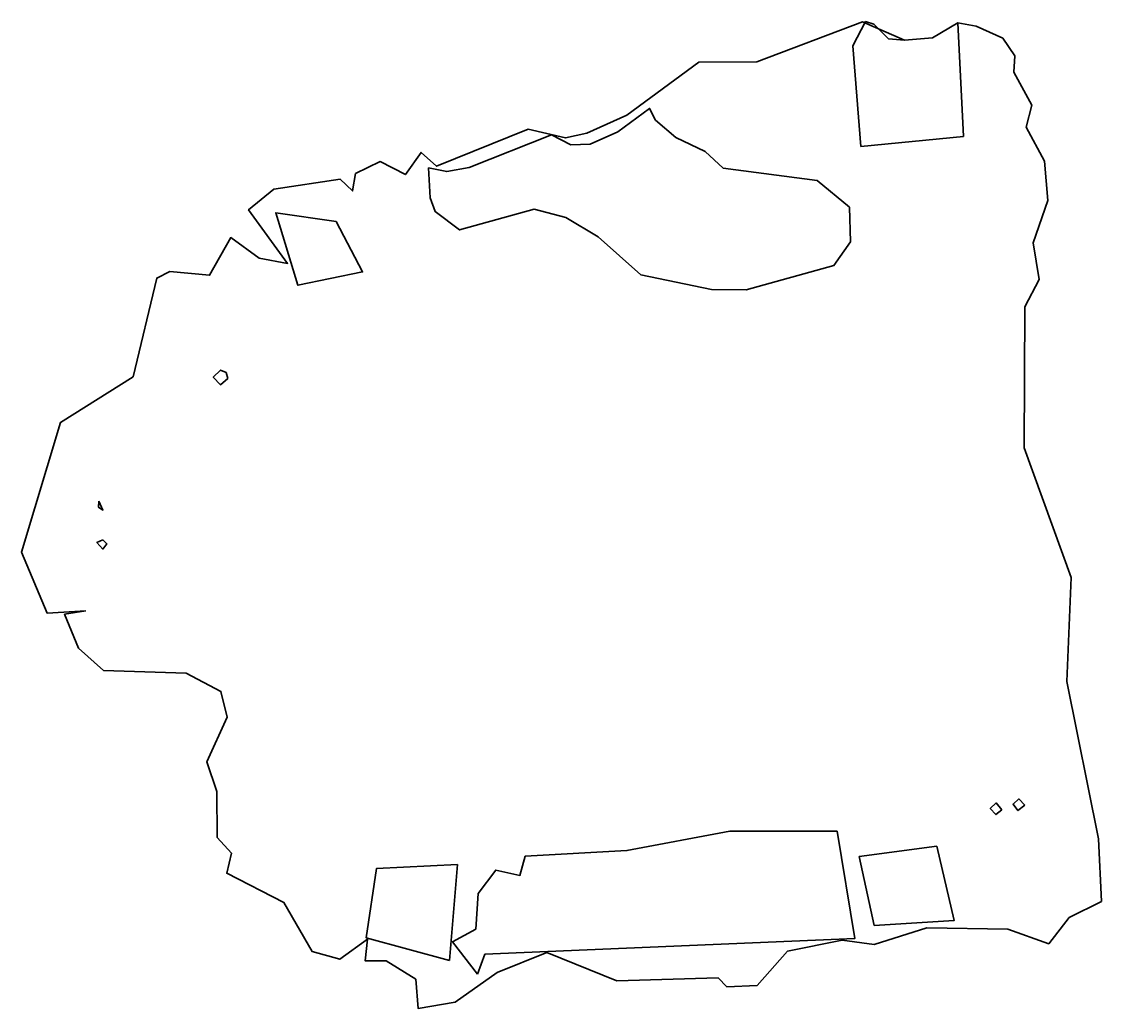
# Model space of a CAD drawing. Extents: x 0 to 9384, y -8582 to 0.
import ezdxf

# ---------------------------------------------------------------- set-up
doc = ezdxf.new("R2010")
doc.units = 0
doc.linetypes.add('Solid', pattern=[0])
for name, color, linetype in [('zone_0_q1', 7, 'Continuous'), ('zone_1_q1', 7, 'Continuous'), ('zone_2_q1', 7, 'Continuous'), ('zone_3_q1', 7, 'Continuous')]:
    doc.layers.add(name, color=color, linetype=linetype)

msp = doc.modelspace()

# ---------------------------------------------------------------- linework, layer by layer
at = {"color": 0, "linetype": 'Solid', "lineweight": 35}
for points in [[(559, -5124), (223, -5145), (0, -4614), (337, -3486), (970, -3088), (1174, -2230), (1289, -2172), (1634, -2206), (1817, -1878), (2066, -2057), (2311, -2103), (1973, -1637), (2193, -1457), (2768, -1371), (2876, -1473), (2903, -1322), (3116, -1217), (3336, -1330), (3471, -1138), (3607, -1258), (4403, -936), (4728, -1012), (4913, -970), (5259, -814), (5885, -354), (6390, -351), (7307, -3), (7673, -161), (7915, -140), (8136, -10), (8296, -40), (8526, -145), (8633, -297), (8624, -441), (8779, -727), (8729, -918), (8890, -1214), (8918, -1556), (8791, -1925), (8842, -2244), (8718, -2480), (8712, -3706), (9122, -4834), (9084, -5740), (9360, -7107), (9384, -7651), (9105, -7790), (8927, -8019), (8572, -7894), (7868, -7882), (7409, -8026), (7130, -7988), (6656, -8085), (6393, -8382), (6128, -8394), (6053, -8317), (5173, -8343), (4564, -8097), (4132, -8270), (3767, -8528), (3445, -8582), (3427, -8329), (3167, -8168), (2987, -8169), (3007, -7980), (2765, -8154), (2525, -8086), (2280, -7660), (1783, -7406), (1825, -7233), (1700, -7096), (1697, -6696), (1609, -6438), (1786, -6049), (1732, -5825), (1429, -5666), (712, -5642), (495, -5449), (374, -5154), (559, -5124)], [(5510, -857), (5685, -1007), (5940, -1130), (6098, -1275), (6913, -1381), (7194, -1614), (7204, -1914), (7060, -2120), (6296, -2334), (5996, -2330), (5382, -2203), (5010, -1873), (4731, -1705), (4455, -1630), (3807, -1812), (3593, -1653), (3550, -1533), (3537, -1272), (3695, -1305), (3890, -1270), (4604, -985), (4772, -1071), (4940, -1067), (5182, -960), (5457, -755), (5510, -857)], [(1778, -3053), (1792, -3104), (1729, -3158), (1665, -3091), (1729, -3031), (1778, -3053)], [(672, -4170), (707, -4248), (669, -4224), (672, -4170)], [(705, -4508), (742, -4543), (705, -4588), (655, -4529), (705, -4508)], [(8520, -6854), (8467, -6897), (8418, -6844), (8469, -6795), (8520, -6854)], [(8718, -6815), (8659, -6862), (8616, -6805), (8667, -6760), (8718, -6815)], [(3963, -8284), (3746, -8002), (3947, -7892), (3967, -7583), (4120, -7379), (4331, -7425), (4377, -7259), (5260, -7210), (6156, -7040), (7087, -7041), (7241, -7974), (4027, -8111), (3963, -8284)]]:
    msp.add_lwpolyline(points, close=True, dxfattribs=at)
at = {"layer": 'zone_0_q1', "color": 40, "linetype": 'Solid', "lineweight": 35}
msp.add_lwpolyline([(7954, -7170), (8103, -7818), (7410, -7860), (7280, -7261), (7954, -7170)], close=True, dxfattribs=at)
at = {"layer": 'zone_1_q1', "color": 40, "linetype": 'Solid', "lineweight": 35}
msp.add_lwpolyline([(2735, -1740), (2963, -2177), (2401, -2293), (2208, -1663), (2735, -1740)], close=True, dxfattribs=at)
at = {"layer": 'zone_2_q1', "color": 40, "linetype": 'Solid', "lineweight": 35}
msp.add_lwpolyline([(3719, -8165), (2995, -7967), (3084, -7366), (3788, -7331), (3719, -8165)], close=True, dxfattribs=at)
at = {"layer": 'zone_3_q1', "color": 40, "linetype": 'Solid', "lineweight": 35}
msp.add_lwpolyline([(8185, -999), (7294, -1085), (7225, -212), (7335, 0), (7405, -23), (7535, -149), (7673, -161), (7915, -140), (8136, -10), (8185, -999)], close=True, dxfattribs=at)

doc.saveas('drawing.dxf')
